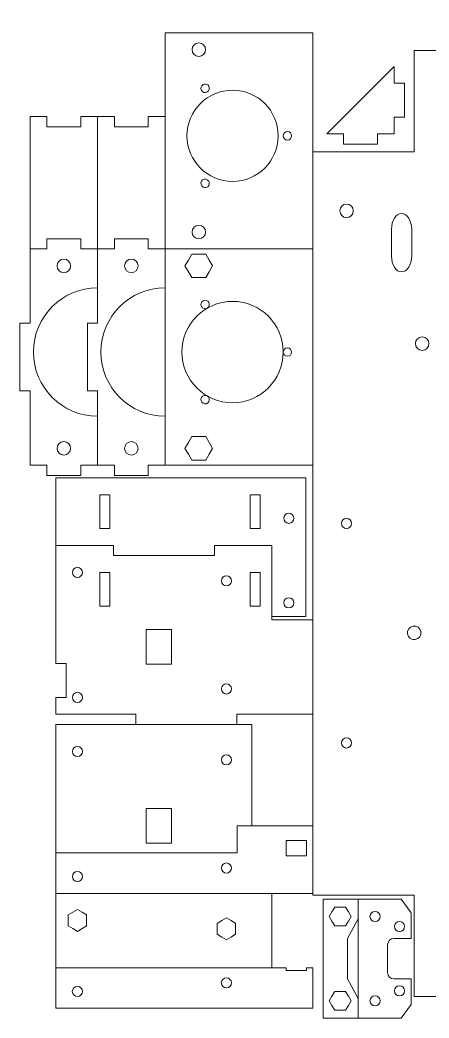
# Model space of a CAD drawing. Header units: millimetres. Extents: x -472 to 119, y -141 to 165.
# Drawn here: x -187.5 to -66.2, y -140.9 to 154.5 of the extents above; entities that cross this region are included whole.
import ezdxf

# ---------------------------------------------------------------- set-up
doc = ezdxf.new("R2010")
doc.units = ezdxf.units.MM
doc.header["$MEASUREMENT"] = 0
doc.layers.add('Layer 1', color=7, linetype='Continuous')

msp = doc.modelspace()

# ---------------------------------------------------------------- linework, layer by layer
at = {"layer": 'Layer 1', "color": 250, "lineweight": 20}
for points in [[(-163.7877, 3.9748), (-160.7877, 3.9748), (-160.7877, 13.9748), (-163.7877, 13.9748), (-163.7877, 3.9748)], [(-119.2876, 3.9748), (-116.2876, 3.9748), (-116.2876, 13.9748), (-119.2876, 13.9748), (-119.2876, 3.9748)], [(-163.7878, -19.0252), (-160.7878, -19.0252), (-160.7878, -9.0252), (-163.7878, -9.0252), (-163.7878, -19.0252)], [(-119.2877, -19.0252), (-116.2877, -19.0252), (-116.2877, -9.0252), (-119.2877, -9.0252), (-119.2877, -19.0252)]]:
    msp.add_lwpolyline(points, close=True, dxfattribs=at)
for centre, major_axis in [((-90.6806, 97.9793), (0, 2)), ((-68.276, 58.6808), (0, 2)), ((-107.7876, 6.9748), (0, 1.5)), ((-90.6806, 5.4792), (0, 1.5)), ((-107.7876, -18.0252), (0, 1.5)), ((-90.6806, -59.5209), (0, 1.5)), ((-82.2446, -110.8608), (0, 1.5)), ((-75.013, -113.8608), (0, 1.5)), ((-75.013, -132.8608), (0, 1.5)), ((-82.2446, -135.8608), (0, 1.5))]:
    msp.add_ellipse(centre, major_axis=major_axis, ratio=1, dxfattribs=at)
for points, knots in [([(-70.6806, 145.4793), (-70.6806, 145.4793), (-54.3806, 145.4794), (-54.3806, 145.4794), (-54.3806, 145.4794), (-54.3806, 145.4794), (-44.3806, 154.4793), (-44.3806, 154.4793), (-44.3806, 154.4793), (-44.3806, 154.4793), (-41.3806, 154.4793), (-41.3806, 154.4793), (-41.3806, 154.4793), (-41.3806, 154.4793), (-19.3806, 154.4792), (-19.3806, 154.4792), (-19.3806, 154.4792), (-19.3806, 154.4792), (-19.3806, 151.4793), (-19.3806, 151.4793), (-19.3806, 151.4793), (-19.3806, 151.4793), (0.6194, 151.4793), (0.6194, 151.4793), (0.6194, 151.4793), (0.6194, 151.4793), (0.6194, 154.4792), (0.6194, 154.4792), (0.6194, 154.4792), (0.6194, 154.4792), (22.6194, 154.4792), (22.6194, 154.4792), (22.6194, 154.4792), (22.6194, 154.4792), (25.6194, 154.4792), (25.6194, 154.4792), (25.6194, 154.4792), (25.6194, 154.4792), (35.6194, 145.4793), (35.6194, 145.4793), (35.6194, 145.4793), (35.6194, 145.4793), (59.3194, 145.4793), (59.3194, 145.4793), (59.3194, 145.4793), (59.3194, 145.4793), (59.3194, 115.4793), (59.3194, 115.4793), (59.3194, 115.4793), (59.3194, 115.4793), (89.3194, 115.4793), (89.3194, 115.4793), (89.3194, 115.4793), (89.3194, 115.4793), (89.3194, -80.2532), (89.3194, -80.2532), (89.3194, -80.2532), (89.3194, -80.2532), (69.3194, -80.2532), (69.3194, -80.2532), (69.3194, -80.2532), (69.3194, -80.2532), (69.3194, -80.2532), (69.3194, -80.2532), (69.3194, -80.2532), (69.3194, -80.2532), (42.0607, -80.2532), (42.0607, -80.2532), (42.0607, -80.2532), (42.0607, -80.2532), (42.0607, -114.5207), (42.0607, -114.5207), (42.0607, -114.5207), (42.0607, -114.5207), (42.0607, -114.5207), (42.0607, -114.5207), (42.0607, -114.5207), (42.0607, -114.5207), (42.0607, -134.5207), (42.0607, -134.5207), (42.0607, -134.5207), (42.0607, -134.5207), (-1.355, -134.5207), (-1.355, -134.5207), (-1.355, -134.5207), (-1.355, -134.5207), (-17.0534, -134.5207), (-17.0534, -134.5207), (-17.0534, -134.5207), (-17.0534, -134.5207), (-70.6806, -134.5207), (-70.6806, -134.5207), (-70.6806, -134.5207), (-70.6806, -134.5207), (-70.6806, -104.5207), (-70.6806, -104.5207), (-70.6806, -104.5207), (-70.6806, -104.5207), (-100.6806, -104.5207), (-100.6806, -104.5207), (-100.6806, -104.5207), (-100.6806, -104.5207), (-100.6806, 115.4793), (-100.6806, 115.4793), (-100.6806, 115.4793), (-100.6806, 115.4793), (-70.6806, 115.4793), (-70.6806, 115.4793), (-70.6806, 115.4793), (-70.6806, 115.4793), (-70.6806, 145.4793), (-70.6806, 145.4793)], [0, 0, 0, 0, 0.03448276, 0.03448276, 0.03448276, 0.03448276, 0.06896552, 0.06896552, 0.06896552, 0.06896552, 0.10344828, 0.10344828, 0.10344828, 0.10344828, 0.13793103, 0.13793103, 0.13793103, 0.13793103, 0.17241379, 0.17241379, 0.17241379, 0.17241379, 0.20689655, 0.20689655, 0.20689655, 0.20689655, 0.24137931, 0.24137931, 0.24137931, 0.24137931, 0.27586207, 0.27586207, 0.27586207, 0.27586207, 0.31034483, 0.31034483, 0.31034483, 0.31034483, 0.34482759, 0.34482759, 0.34482759, 0.34482759, 0.37931034, 0.37931034, 0.37931034, 0.37931034, 0.4137931, 0.4137931, 0.4137931, 0.4137931, 0.44827586, 0.44827586, 0.44827586, 0.44827586, 0.48275862, 0.48275862, 0.48275862, 0.48275862, 0.51724138, 0.51724138, 0.51724138, 0.51724138, 0.55172414, 0.55172414, 0.55172414, 0.55172414, 0.5862069, 0.5862069, 0.5862069, 0.5862069, 0.62068966, 0.62068966, 0.62068966, 0.62068966, 0.65517241, 0.65517241, 0.65517241, 0.65517241, 0.68965517, 0.68965517, 0.68965517, 0.68965517, 0.72413793, 0.72413793, 0.72413793, 0.72413793, 0.75862069, 0.75862069, 0.75862069, 0.75862069, 0.79310345, 0.79310345, 0.79310345, 0.79310345, 0.82758621, 0.82758621, 0.82758621, 0.82758621, 0.86206897, 0.86206897, 0.86206897, 0.86206897, 0.89655172, 0.89655172, 0.89655172, 0.89655172, 0.93103448, 0.93103448, 0.93103448, 0.93103448, 1, 1, 1, 1]), ([(-144.4658, 150.6893), (-144.4658, 150.6893), (-144.4658, 86.6893), (-144.4658, 86.6893), (-144.4658, 86.6893), (-144.4658, 86.6893), (-100.6806, 86.6893), (-100.6806, 86.6893), (-100.6806, 86.6893), (-100.6806, 86.6893), (-100.6806, 150.6893), (-100.6806, 150.6893), (-100.6806, 150.6893), (-100.6806, 150.6893), (-144.4658, 150.6893), (-144.4658, 150.6893)], [0, 0, 0, 0, 0.2, 0.2, 0.2, 0.2, 0.4, 0.4, 0.4, 0.4, 0.6, 0.6, 0.6, 0.6, 1, 1, 1, 1]), ([(-132.4658, 145.6893), (-132.4658, 144.5847), (-133.3612, 143.6893), (-134.4658, 143.6893), (-134.4658, 143.6893), (-135.5704, 143.6893), (-136.4658, 144.5847), (-136.4658, 145.6893), (-136.4658, 145.6893), (-136.4658, 146.7939), (-135.5704, 147.6893), (-134.4658, 147.6893), (-134.4658, 147.6893), (-133.3612, 147.6893), (-132.4658, 146.7939), (-132.4658, 145.6893)], [0, 0, 0, 0, 0.2, 0.2, 0.2, 0.2, 0.4, 0.4, 0.4, 0.4, 0.6, 0.6, 0.6, 0.6, 1, 1, 1, 1]), ([(-73.5467, 135.7282), (-73.5467, 135.7282), (-73.5467, 125.7282), (-73.5467, 125.7282), (-73.5467, 125.7282), (-73.5467, 125.7282), (-76.5467, 125.7282), (-76.5467, 125.7282), (-76.5467, 125.7282), (-76.5467, 125.7282), (-76.5467, 120.7282), (-76.5467, 120.7282), (-76.5467, 120.7282), (-76.5467, 120.7282), (-81.5467, 120.7282), (-81.5467, 120.7282), (-81.5467, 120.7282), (-81.5467, 120.7282), (-81.5467, 117.7282), (-81.5467, 117.7282), (-81.5467, 117.7282), (-81.5467, 117.7282), (-91.5467, 117.7282), (-91.5467, 117.7282), (-91.5467, 117.7282), (-91.5467, 117.7282), (-91.5467, 120.7282), (-91.5467, 120.7282), (-91.5467, 120.7282), (-91.5467, 120.7282), (-96.5467, 120.7282), (-96.5467, 120.7282), (-96.5467, 120.7282), (-96.5467, 120.7282), (-76.5467, 140.7282), (-76.5467, 140.7282), (-76.5467, 140.7282), (-76.5467, 140.7282), (-76.5467, 135.7282), (-76.5467, 135.7282), (-76.5467, 135.7282), (-76.5467, 135.7282), (-73.5467, 135.7282), (-73.5467, 135.7282)], [0, 0, 0, 0, 0.08333333, 0.08333333, 0.08333333, 0.08333333, 0.16666667, 0.16666667, 0.16666667, 0.16666667, 0.25, 0.25, 0.25, 0.25, 0.33333333, 0.33333333, 0.33333333, 0.33333333, 0.41666667, 0.41666667, 0.41666667, 0.41666667, 0.5, 0.5, 0.5, 0.5, 0.58333333, 0.58333333, 0.58333333, 0.58333333, 0.66666667, 0.66666667, 0.66666667, 0.66666667, 0.75, 0.75, 0.75, 0.75, 0.83333333, 0.83333333, 0.83333333, 0.83333333, 1, 1, 1, 1]), ([(-110.9658, 120.1893), (-110.9658, 112.7335), (-117.01, 106.6893), (-124.4658, 106.6893), (-124.4658, 106.6893), (-131.9216, 106.6893), (-137.9658, 112.7335), (-137.9658, 120.1893), (-137.9658, 120.1893), (-137.9658, 127.6451), (-131.9216, 133.6893), (-124.4658, 133.6893), (-124.4658, 133.6893), (-117.01, 133.6893), (-110.9658, 127.6451), (-110.9658, 120.1893)], [0, 0, 0, 0, 0.2, 0.2, 0.2, 0.2, 0.4, 0.4, 0.4, 0.4, 0.6, 0.6, 0.6, 0.6, 1, 1, 1, 1]), ([(-133.2158, 135.3447), (-132.6179, 135.6899), (-131.8534, 135.4851), (-131.5083, 134.8872), (-131.5083, 134.8872), (-131.1631, 134.2893), (-131.3679, 133.5249), (-131.9658, 133.1797), (-131.9658, 133.1797), (-132.5637, 132.8345), (-133.3282, 133.0393), (-133.6733, 133.6372), (-133.6733, 133.6372), (-134.0185, 134.2351), (-133.8137, 134.9996), (-133.2158, 135.3447)], [0, 0, 0, 0, 0.2, 0.2, 0.2, 0.2, 0.4, 0.4, 0.4, 0.4, 0.6, 0.6, 0.6, 0.6, 1, 1, 1, 1]), ([(-184.4658, 86.6893), (-184.4658, 86.6893), (-184.4658, 125.8892), (-184.4658, 125.8892), (-184.4658, 125.8892), (-184.4658, 125.8892), (-179.4658, 125.8892), (-179.4658, 125.8892), (-179.4658, 125.8892), (-179.4658, 125.8892), (-179.4658, 122.8892), (-179.4658, 122.8892), (-179.4658, 122.8892), (-179.4658, 122.8892), (-169.4658, 122.8892), (-169.4658, 122.8892), (-169.4658, 122.8892), (-169.4658, 122.8892), (-169.4658, 125.8892), (-169.4658, 125.8892), (-169.4658, 125.8892), (-169.4658, 125.8892), (-164.4658, 125.8892), (-164.4658, 125.8892), (-164.4658, 125.8892), (-164.4658, 125.8892), (-164.4658, 86.6893), (-164.4658, 86.6893), (-164.4658, 86.6893), (-164.4658, 86.6893), (-169.4657, 86.6893), (-169.4657, 86.6893), (-169.4657, 86.6893), (-169.4657, 86.6893), (-169.4657, 89.6893), (-169.4657, 89.6893), (-169.4657, 89.6893), (-169.4657, 89.6893), (-179.4657, 89.6893), (-179.4657, 89.6893), (-179.4657, 89.6893), (-179.4657, 89.6893), (-179.4657, 86.6893), (-179.4657, 86.6893), (-179.4657, 86.6893), (-179.4657, 86.6893), (-184.4658, 86.6893), (-184.4658, 86.6893)], [0, 0, 0, 0, 0.07692308, 0.07692308, 0.07692308, 0.07692308, 0.15384615, 0.15384615, 0.15384615, 0.15384615, 0.23076923, 0.23076923, 0.23076923, 0.23076923, 0.30769231, 0.30769231, 0.30769231, 0.30769231, 0.38461538, 0.38461538, 0.38461538, 0.38461538, 0.46153846, 0.46153846, 0.46153846, 0.46153846, 0.53846154, 0.53846154, 0.53846154, 0.53846154, 0.61538462, 0.61538462, 0.61538462, 0.61538462, 0.69230769, 0.69230769, 0.69230769, 0.69230769, 0.76923077, 0.76923077, 0.76923077, 0.76923077, 0.84615385, 0.84615385, 0.84615385, 0.84615385, 1, 1, 1, 1]), ([(-164.4658, 86.6893), (-164.4658, 86.6893), (-164.4658, 125.8892), (-164.4658, 125.8892), (-164.4658, 125.8892), (-164.4658, 125.8892), (-159.4658, 125.8892), (-159.4658, 125.8892), (-159.4658, 125.8892), (-159.4658, 125.8892), (-159.4658, 122.8892), (-159.4658, 122.8892), (-159.4658, 122.8892), (-159.4658, 122.8892), (-149.4658, 122.8892), (-149.4658, 122.8892), (-149.4658, 122.8892), (-149.4658, 122.8892), (-149.4658, 125.8892), (-149.4658, 125.8892), (-149.4658, 125.8892), (-149.4658, 125.8892), (-144.4658, 125.8892), (-144.4658, 125.8892), (-144.4658, 125.8892), (-144.4658, 125.8892), (-144.4658, 86.6893), (-144.4658, 86.6893), (-144.4658, 86.6893), (-144.4658, 86.6893), (-149.4657, 86.6893), (-149.4657, 86.6893), (-149.4657, 86.6893), (-149.4657, 86.6893), (-149.4657, 89.6893), (-149.4657, 89.6893), (-149.4657, 89.6893), (-149.4657, 89.6893), (-159.4657, 89.6893), (-159.4657, 89.6893), (-159.4657, 89.6893), (-159.4657, 89.6893), (-159.4657, 86.6893), (-159.4657, 86.6893), (-159.4657, 86.6893), (-159.4657, 86.6893), (-164.4658, 86.6893), (-164.4658, 86.6893)], [0, 0, 0, 0, 0.07692308, 0.07692308, 0.07692308, 0.07692308, 0.15384615, 0.15384615, 0.15384615, 0.15384615, 0.23076923, 0.23076923, 0.23076923, 0.23076923, 0.30769231, 0.30769231, 0.30769231, 0.30769231, 0.38461538, 0.38461538, 0.38461538, 0.38461538, 0.46153846, 0.46153846, 0.46153846, 0.46153846, 0.53846154, 0.53846154, 0.53846154, 0.53846154, 0.61538462, 0.61538462, 0.61538462, 0.61538462, 0.69230769, 0.69230769, 0.69230769, 0.69230769, 0.76923077, 0.76923077, 0.76923077, 0.76923077, 0.84615385, 0.84615385, 0.84615385, 0.84615385, 1, 1, 1, 1]), ([(-106.9658, 120.1893), (-106.9658, 119.499), (-107.5254, 118.9393), (-108.2158, 118.9393), (-108.2158, 118.9393), (-108.9062, 118.9393), (-109.4658, 119.499), (-109.4658, 120.1893), (-109.4658, 120.1893), (-109.4658, 120.8796), (-108.9062, 121.4393), (-108.2158, 121.4393), (-108.2158, 121.4393), (-107.5254, 121.4393), (-106.9658, 120.8796), (-106.9658, 120.1893)], [0, 0, 0, 0, 0.2, 0.2, 0.2, 0.2, 0.4, 0.4, 0.4, 0.4, 0.6, 0.6, 0.6, 0.6, 1, 1, 1, 1]), ([(-133.2158, 105.0339), (-133.8137, 105.379), (-134.0185, 106.1435), (-133.6733, 106.7414), (-133.6733, 106.7414), (-133.3282, 107.3393), (-132.5637, 107.5441), (-131.9658, 107.1989), (-131.9658, 107.1989), (-131.3679, 106.8537), (-131.1631, 106.0893), (-131.5083, 105.4914), (-131.5083, 105.4914), (-131.8534, 104.8935), (-132.6179, 104.6887), (-133.2158, 105.0339)], [0, 0, 0, 0, 0.2, 0.2, 0.2, 0.2, 0.4, 0.4, 0.4, 0.4, 0.6, 0.6, 0.6, 0.6, 1, 1, 1, 1]), ([(-71.3806, 84.6076), (-71.3806, 82.0038), (-72.7237, 79.8932), (-74.3806, 79.8932), (-74.3806, 79.8932), (-76.0375, 79.8932), (-77.3806, 82.0038), (-77.3806, 84.6076), (-77.3806, 84.6076), (-77.3806, 84.6076), (-77.3806, 92.465), (-77.3806, 92.465), (-77.3806, 92.465), (-77.3806, 95.0688), (-76.0375, 97.1794), (-74.3806, 97.1794), (-74.3806, 97.1794), (-72.7237, 97.1794), (-71.3806, 95.0688), (-71.3806, 92.465), (-71.3806, 92.465), (-71.3806, 92.465), (-71.3806, 84.6076), (-71.3806, 84.6076)], [0, 0, 0, 0, 0.14285714, 0.14285714, 0.14285714, 0.14285714, 0.28571429, 0.28571429, 0.28571429, 0.28571429, 0.42857143, 0.42857143, 0.42857143, 0.42857143, 0.57142857, 0.57142857, 0.57142857, 0.57142857, 0.71428571, 0.71428571, 0.71428571, 0.71428571, 1, 1, 1, 1]), ([(-132.4658, 91.6893), (-132.4658, 90.5847), (-133.3612, 89.6893), (-134.4658, 89.6893), (-134.4658, 89.6893), (-135.5704, 89.6893), (-136.4658, 90.5847), (-136.4658, 91.6893), (-136.4658, 91.6893), (-136.4658, 92.7939), (-135.5704, 93.6893), (-134.4658, 93.6893), (-134.4658, 93.6893), (-133.3612, 93.6893), (-132.4658, 92.7939), (-132.4658, 91.6893)], [0, 0, 0, 0, 0.2, 0.2, 0.2, 0.2, 0.4, 0.4, 0.4, 0.4, 0.6, 0.6, 0.6, 0.6, 1, 1, 1, 1]), ([(-169.4657, 89.6893), (-169.4657, 89.6893), (-169.4657, 86.6893), (-169.4657, 86.6893), (-169.4657, 86.6893), (-169.4657, 86.6893), (-164.4658, 86.6893), (-164.4658, 86.6893), (-164.4658, 86.6893), (-164.4658, 86.6893), (-164.4658, 75.1893), (-164.4658, 75.1893), (-164.4658, 75.1893), (-174.9592, 75.1893), (-183.4658, 66.6827), (-183.4658, 56.1893), (-183.4658, 56.1893), (-183.4658, 45.6959), (-174.9592, 37.1893), (-164.4658, 37.1893), (-164.4658, 37.1893), (-164.4658, 37.1893), (-164.4658, 22.6893), (-164.4658, 22.6893), (-164.4658, 22.6893), (-164.4658, 22.6893), (-169.4657, 22.6893), (-169.4657, 22.6893), (-169.4657, 22.6893), (-169.4657, 22.6893), (-169.4657, 19.6893), (-169.4657, 19.6893), (-169.4657, 19.6893), (-169.4657, 19.6893), (-179.4657, 19.6893), (-179.4657, 19.6893), (-179.4657, 19.6893), (-179.4657, 19.6893), (-179.4657, 22.6893), (-179.4657, 22.6893), (-179.4657, 22.6893), (-179.4657, 22.6893), (-184.4658, 22.6893), (-184.4658, 22.6893), (-184.4658, 22.6893), (-184.4658, 22.6893), (-184.4658, 44.6893), (-184.4658, 44.6893), (-184.4658, 44.6893), (-184.4658, 44.6893), (-187.4658, 44.6893), (-187.4658, 44.6893), (-187.4658, 44.6893), (-187.4658, 44.6893), (-187.4658, 64.6893), (-187.4658, 64.6893), (-187.4658, 64.6893), (-187.4658, 64.6893), (-184.4658, 64.6893), (-184.4658, 64.6893), (-184.4658, 64.6893), (-184.4658, 64.6893), (-184.4658, 86.6893), (-184.4658, 86.6893), (-184.4658, 86.6893), (-184.4658, 86.6893), (-179.4657, 86.6893), (-179.4657, 86.6893), (-179.4657, 86.6893), (-179.4657, 86.6893), (-179.4657, 89.6893), (-179.4657, 89.6893), (-179.4657, 89.6893), (-179.4657, 89.6893), (-169.4657, 89.6893), (-169.4657, 89.6893)], [0, 0, 0, 0, 0.05, 0.05, 0.05, 0.05, 0.1, 0.1, 0.1, 0.1, 0.15, 0.15, 0.15, 0.15, 0.2, 0.2, 0.2, 0.2, 0.25, 0.25, 0.25, 0.25, 0.3, 0.3, 0.3, 0.3, 0.35, 0.35, 0.35, 0.35, 0.4, 0.4, 0.4, 0.4, 0.45, 0.45, 0.45, 0.45, 0.5, 0.5, 0.5, 0.5, 0.55, 0.55, 0.55, 0.55, 0.6, 0.6, 0.6, 0.6, 0.65, 0.65, 0.65, 0.65, 0.7, 0.7, 0.7, 0.7, 0.75, 0.75, 0.75, 0.75, 0.8, 0.8, 0.8, 0.8, 0.85, 0.85, 0.85, 0.85, 0.9, 0.9, 0.9, 0.9, 1, 1, 1, 1]), ([(-149.4657, 89.6893), (-149.4657, 89.6893), (-149.4657, 86.6893), (-149.4657, 86.6893), (-149.4657, 86.6893), (-149.4657, 86.6893), (-144.4658, 86.6893), (-144.4658, 86.6893), (-144.4658, 86.6893), (-144.4658, 86.6893), (-144.4658, 75.1893), (-144.4658, 75.1893), (-144.4658, 75.1893), (-154.9592, 75.1893), (-163.4658, 66.6827), (-163.4658, 56.1893), (-163.4658, 56.1893), (-163.4658, 45.6959), (-154.9592, 37.1893), (-144.4658, 37.1893), (-144.4658, 37.1893), (-144.4658, 37.1893), (-144.4658, 22.6893), (-144.4658, 22.6893), (-144.4658, 22.6893), (-144.4658, 22.6893), (-149.4657, 22.6893), (-149.4657, 22.6893), (-149.4657, 22.6893), (-149.4657, 22.6893), (-149.4657, 19.6893), (-149.4657, 19.6893), (-149.4657, 19.6893), (-149.4657, 19.6893), (-159.4657, 19.6893), (-159.4657, 19.6893), (-159.4657, 19.6893), (-159.4657, 19.6893), (-159.4657, 22.6893), (-159.4657, 22.6893), (-159.4657, 22.6893), (-159.4657, 22.6893), (-164.4658, 22.6893), (-164.4658, 22.6893), (-164.4658, 22.6893), (-164.4658, 22.6893), (-164.4658, 44.6893), (-164.4658, 44.6893), (-164.4658, 44.6893), (-164.4658, 44.6893), (-167.4658, 44.6893), (-167.4658, 44.6893), (-167.4658, 44.6893), (-167.4658, 44.6893), (-167.4658, 64.6893), (-167.4658, 64.6893), (-167.4658, 64.6893), (-167.4658, 64.6893), (-164.4658, 64.6893), (-164.4658, 64.6893), (-164.4658, 64.6893), (-164.4658, 64.6893), (-164.4658, 86.6893), (-164.4658, 86.6893), (-164.4658, 86.6893), (-164.4658, 86.6893), (-159.4657, 86.6893), (-159.4657, 86.6893), (-159.4657, 86.6893), (-159.4657, 86.6893), (-159.4657, 89.6893), (-159.4657, 89.6893), (-159.4657, 89.6893), (-159.4657, 89.6893), (-149.4657, 89.6893), (-149.4657, 89.6893)], [0, 0, 0, 0, 0.05, 0.05, 0.05, 0.05, 0.1, 0.1, 0.1, 0.1, 0.15, 0.15, 0.15, 0.15, 0.2, 0.2, 0.2, 0.2, 0.25, 0.25, 0.25, 0.25, 0.3, 0.3, 0.3, 0.3, 0.35, 0.35, 0.35, 0.35, 0.4, 0.4, 0.4, 0.4, 0.45, 0.45, 0.45, 0.45, 0.5, 0.5, 0.5, 0.5, 0.55, 0.55, 0.55, 0.55, 0.6, 0.6, 0.6, 0.6, 0.65, 0.65, 0.65, 0.65, 0.7, 0.7, 0.7, 0.7, 0.75, 0.75, 0.75, 0.75, 0.8, 0.8, 0.8, 0.8, 0.85, 0.85, 0.85, 0.85, 0.9, 0.9, 0.9, 0.9, 1, 1, 1, 1]), ([(-144.4658, 86.6893), (-144.4658, 86.6893), (-144.4658, 22.6893), (-144.4658, 22.6893), (-144.4658, 22.6893), (-144.4658, 22.6893), (-100.6806, 22.6893), (-100.6806, 22.6893), (-100.6806, 22.6893), (-100.6806, 22.6893), (-100.6806, 86.6893), (-100.6806, 86.6893), (-100.6806, 86.6893), (-100.6806, 86.6893), (-144.4658, 86.6893), (-144.4658, 86.6893)], [0, 0, 0, 0, 0.2, 0.2, 0.2, 0.2, 0.4, 0.4, 0.4, 0.4, 0.6, 0.6, 0.6, 0.6, 1, 1, 1, 1]), ([(-172.4658, 81.6893), (-172.4658, 80.5847), (-173.3612, 79.6893), (-174.4658, 79.6893), (-174.4658, 79.6893), (-175.5704, 79.6893), (-176.4658, 80.5847), (-176.4658, 81.6893), (-176.4658, 81.6893), (-176.4658, 82.7939), (-175.5704, 83.6893), (-174.4658, 83.6893), (-174.4658, 83.6893), (-173.3612, 83.6893), (-172.4658, 82.7939), (-172.4658, 81.6893)], [0, 0, 0, 0, 0.2, 0.2, 0.2, 0.2, 0.4, 0.4, 0.4, 0.4, 0.6, 0.6, 0.6, 0.6, 1, 1, 1, 1]), ([(-152.4658, 81.6893), (-152.4658, 80.5847), (-153.3612, 79.6893), (-154.4658, 79.6893), (-154.4658, 79.6893), (-155.5704, 79.6893), (-156.4658, 80.5847), (-156.4658, 81.6893), (-156.4658, 81.6893), (-156.4658, 82.7939), (-155.5704, 83.6893), (-154.4658, 83.6893), (-154.4658, 83.6893), (-153.3612, 83.6893), (-152.4658, 82.7939), (-152.4658, 81.6893)], [0, 0, 0, 0, 0.2, 0.2, 0.2, 0.2, 0.4, 0.4, 0.4, 0.4, 0.6, 0.6, 0.6, 0.6, 1, 1, 1, 1]), ([(-130.3658, 81.6893), (-130.3658, 81.6893), (-131.3907, 79.9516), (-131.3907, 79.9516), (-131.3907, 79.9516), (-131.3907, 79.9516), (-132.4157, 78.214), (-132.4157, 78.214), (-132.4157, 78.214), (-132.4157, 78.214), (-134.4658, 78.214), (-134.4658, 78.214), (-134.4658, 78.214), (-134.4658, 78.214), (-136.5158, 78.214), (-136.5158, 78.214), (-136.5158, 78.214), (-136.5158, 78.214), (-137.5408, 79.9516), (-137.5408, 79.9516), (-137.5408, 79.9516), (-137.5408, 79.9516), (-138.5658, 81.6893), (-138.5658, 81.6893), (-138.5658, 81.6893), (-138.5658, 81.6893), (-137.5408, 83.4269), (-137.5408, 83.4269), (-137.5408, 83.4269), (-137.5408, 83.4269), (-136.5158, 85.1645), (-136.5158, 85.1645), (-136.5158, 85.1645), (-136.5158, 85.1645), (-134.4658, 85.1645), (-134.4658, 85.1645), (-134.4658, 85.1645), (-134.4658, 85.1645), (-132.4157, 85.1645), (-132.4157, 85.1645), (-132.4157, 85.1645), (-132.4157, 85.1645), (-131.3907, 83.4269), (-131.3907, 83.4269), (-131.3907, 83.4269), (-131.3907, 83.4269), (-130.3658, 81.6893), (-130.3658, 81.6893)], [0, 0, 0, 0, 0.07692308, 0.07692308, 0.07692308, 0.07692308, 0.15384615, 0.15384615, 0.15384615, 0.15384615, 0.23076923, 0.23076923, 0.23076923, 0.23076923, 0.30769231, 0.30769231, 0.30769231, 0.30769231, 0.38461538, 0.38461538, 0.38461538, 0.38461538, 0.46153846, 0.46153846, 0.46153846, 0.46153846, 0.53846154, 0.53846154, 0.53846154, 0.53846154, 0.61538462, 0.61538462, 0.61538462, 0.61538462, 0.69230769, 0.69230769, 0.69230769, 0.69230769, 0.76923077, 0.76923077, 0.76923077, 0.76923077, 0.84615385, 0.84615385, 0.84615385, 0.84615385, 1, 1, 1, 1]), ([(-124.4658, 71.1893), (-116.1815, 71.1893), (-109.4658, 64.4736), (-109.4658, 56.1893), (-109.4658, 56.1893), (-109.4658, 47.905), (-116.1815, 41.1893), (-124.4658, 41.1893), (-124.4658, 41.1893), (-132.7501, 41.1893), (-139.4658, 47.905), (-139.4658, 56.1893), (-139.4658, 56.1893), (-139.4658, 64.4736), (-132.7501, 71.1893), (-124.4658, 71.1893)], [0, 0, 0, 0, 0.2, 0.2, 0.2, 0.2, 0.4, 0.4, 0.4, 0.4, 0.6, 0.6, 0.6, 0.6, 1, 1, 1, 1]), ([(-133.2158, 71.3447), (-132.6179, 71.6899), (-131.8534, 71.4851), (-131.5083, 70.8872), (-131.5083, 70.8872), (-131.1631, 70.2893), (-131.3679, 69.5249), (-131.9658, 69.1797), (-131.9658, 69.1797), (-132.5637, 68.8345), (-133.3282, 69.0393), (-133.6733, 69.6372), (-133.6733, 69.6372), (-134.0185, 70.2351), (-133.8137, 70.9996), (-133.2158, 71.3447)], [0, 0, 0, 0, 0.2, 0.2, 0.2, 0.2, 0.4, 0.4, 0.4, 0.4, 0.6, 0.6, 0.6, 0.6, 1, 1, 1, 1]), ([(-106.9658, 56.1893), (-106.9658, 55.499), (-107.5254, 54.9393), (-108.2158, 54.9393), (-108.2158, 54.9393), (-108.9062, 54.9393), (-109.4658, 55.499), (-109.4658, 56.1893), (-109.4658, 56.1893), (-109.4658, 56.8796), (-108.9062, 57.4393), (-108.2158, 57.4393), (-108.2158, 57.4393), (-107.5254, 57.4393), (-106.9658, 56.8796), (-106.9658, 56.1893)], [0, 0, 0, 0, 0.2, 0.2, 0.2, 0.2, 0.4, 0.4, 0.4, 0.4, 0.6, 0.6, 0.6, 0.6, 1, 1, 1, 1]), ([(-133.2158, 41.0339), (-133.8137, 41.379), (-134.0185, 42.1435), (-133.6733, 42.7414), (-133.6733, 42.7414), (-133.3282, 43.3393), (-132.5637, 43.5441), (-131.9658, 43.1989), (-131.9658, 43.1989), (-131.3679, 42.8537), (-131.1631, 42.0893), (-131.5083, 41.4914), (-131.5083, 41.4914), (-131.8534, 40.8935), (-132.6179, 40.6887), (-133.2158, 41.0339)], [0, 0, 0, 0, 0.2, 0.2, 0.2, 0.2, 0.4, 0.4, 0.4, 0.4, 0.6, 0.6, 0.6, 0.6, 1, 1, 1, 1]), ([(-172.4658, 27.6893), (-172.4658, 26.5847), (-173.3612, 25.6893), (-174.4658, 25.6893), (-174.4658, 25.6893), (-175.5704, 25.6893), (-176.4658, 26.5847), (-176.4658, 27.6893), (-176.4658, 27.6893), (-176.4658, 28.7939), (-175.5704, 29.6893), (-174.4658, 29.6893), (-174.4658, 29.6893), (-173.3612, 29.6893), (-172.4658, 28.7939), (-172.4658, 27.6893)], [0, 0, 0, 0, 0.2, 0.2, 0.2, 0.2, 0.4, 0.4, 0.4, 0.4, 0.6, 0.6, 0.6, 0.6, 1, 1, 1, 1]), ([(-152.4658, 27.6893), (-152.4658, 26.5847), (-153.3612, 25.6893), (-154.4658, 25.6893), (-154.4658, 25.6893), (-155.5704, 25.6893), (-156.4658, 26.5847), (-156.4658, 27.6893), (-156.4658, 27.6893), (-156.4658, 28.7939), (-155.5704, 29.6893), (-154.4658, 29.6893), (-154.4658, 29.6893), (-153.3612, 29.6893), (-152.4658, 28.7939), (-152.4658, 27.6893)], [0, 0, 0, 0, 0.2, 0.2, 0.2, 0.2, 0.4, 0.4, 0.4, 0.4, 0.6, 0.6, 0.6, 0.6, 1, 1, 1, 1]), ([(-130.3658, 27.6893), (-130.3658, 27.6893), (-131.3907, 25.9516), (-131.3907, 25.9516), (-131.3907, 25.9516), (-131.3907, 25.9516), (-132.4157, 24.214), (-132.4157, 24.214), (-132.4157, 24.214), (-132.4157, 24.214), (-134.4658, 24.214), (-134.4658, 24.214), (-134.4658, 24.214), (-134.4658, 24.214), (-136.5158, 24.214), (-136.5158, 24.214), (-136.5158, 24.214), (-136.5158, 24.214), (-137.5408, 25.9516), (-137.5408, 25.9516), (-137.5408, 25.9516), (-137.5408, 25.9516), (-138.5658, 27.6893), (-138.5658, 27.6893), (-138.5658, 27.6893), (-138.5658, 27.6893), (-137.5408, 29.4269), (-137.5408, 29.4269), (-137.5408, 29.4269), (-137.5408, 29.4269), (-136.5158, 31.1645), (-136.5158, 31.1645), (-136.5158, 31.1645), (-136.5158, 31.1645), (-134.4658, 31.1645), (-134.4658, 31.1645), (-134.4658, 31.1645), (-134.4658, 31.1645), (-132.4157, 31.1645), (-132.4157, 31.1645), (-132.4157, 31.1645), (-132.4157, 31.1645), (-131.3907, 29.4269), (-131.3907, 29.4269), (-131.3907, 29.4269), (-131.3907, 29.4269), (-130.3658, 27.6893), (-130.3658, 27.6893)], [0, 0, 0, 0, 0.07692308, 0.07692308, 0.07692308, 0.07692308, 0.15384615, 0.15384615, 0.15384615, 0.15384615, 0.23076923, 0.23076923, 0.23076923, 0.23076923, 0.30769231, 0.30769231, 0.30769231, 0.30769231, 0.38461538, 0.38461538, 0.38461538, 0.38461538, 0.46153846, 0.46153846, 0.46153846, 0.46153846, 0.53846154, 0.53846154, 0.53846154, 0.53846154, 0.61538462, 0.61538462, 0.61538462, 0.61538462, 0.69230769, 0.69230769, 0.69230769, 0.69230769, 0.76923077, 0.76923077, 0.76923077, 0.76923077, 0.84615385, 0.84615385, 0.84615385, 0.84615385, 1, 1, 1, 1]), ([(-176.7877, 18.9748), (-176.7877, 18.9748), (-112.7877, 18.9748), (-112.7877, 18.9748), (-112.7877, 18.9748), (-112.7877, 18.9748), (-102.7652, 18.9748), (-102.7652, 18.9748), (-102.7652, 18.9748), (-102.7652, 18.9748), (-102.7652, -1.0252), (-102.7652, -1.0252), (-102.7652, -1.0252), (-102.7652, -1.0252), (-102.7652, -22.0935), (-102.7652, -22.0935), (-102.7652, -22.0935), (-102.7652, -22.0935), (-112.7877, -22.0935), (-112.7877, -22.0935), (-112.7877, -22.0935), (-112.7877, -22.0935), (-112.7877, -1.0252), (-112.7877, -1.0252), (-112.7877, -1.0252), (-112.7877, -1.0252), (-112.7877, -1.0252), (-112.7877, -1.0252), (-112.7877, -1.0252), (-112.7877, -1.0252), (-129.7877, -1.0252), (-129.7877, -1.0252), (-129.7877, -1.0252), (-129.7877, -1.0252), (-129.7877, -4.0252), (-129.7877, -4.0252), (-129.7877, -4.0252), (-129.7877, -4.0252), (-159.7877, -4.0252), (-159.7877, -4.0252), (-159.7877, -4.0252), (-159.7877, -4.0252), (-159.7877, -1.0252), (-159.7877, -1.0252), (-159.7877, -1.0252), (-159.7877, -1.0252), (-176.7877, -1.0252), (-176.7877, -1.0252), (-176.7877, -1.0252), (-176.7877, -1.0252), (-176.7877, 18.9748), (-176.7877, 18.9748)], [0, 0, 0, 0, 0.07142857, 0.07142857, 0.07142857, 0.07142857, 0.14285714, 0.14285714, 0.14285714, 0.14285714, 0.21428571, 0.21428571, 0.21428571, 0.21428571, 0.28571429, 0.28571429, 0.28571429, 0.28571429, 0.35714286, 0.35714286, 0.35714286, 0.35714286, 0.42857143, 0.42857143, 0.42857143, 0.42857143, 0.5, 0.5, 0.5, 0.5, 0.57142857, 0.57142857, 0.57142857, 0.57142857, 0.64285714, 0.64285714, 0.64285714, 0.64285714, 0.71428571, 0.71428571, 0.71428571, 0.71428571, 0.78571429, 0.78571429, 0.78571429, 0.78571429, 0.85714286, 0.85714286, 0.85714286, 0.85714286, 1, 1, 1, 1]), ([(-123.1586, -51.0252), (-123.1586, -51.0252), (-123.1586, -54.0252), (-123.1586, -54.0252), (-123.1586, -54.0252), (-123.1586, -54.0252), (-153.1586, -54.0252), (-153.1586, -54.0252), (-153.1586, -54.0252), (-153.1586, -54.0252), (-153.1586, -51.0252), (-153.1586, -51.0252), (-153.1586, -51.0252), (-153.1586, -51.0252), (-176.7877, -51.0252), (-176.7877, -51.0252), (-176.7877, -51.0252), (-176.7877, -51.0252), (-176.7877, -46.0252), (-176.7877, -46.0252), (-176.7877, -46.0252), (-176.7877, -46.0252), (-173.7877, -46.0252), (-173.7877, -46.0252), (-173.7877, -46.0252), (-173.7877, -46.0252), (-173.7877, -36.0252), (-173.7877, -36.0252), (-173.7877, -36.0252), (-173.7877, -36.0252), (-176.7877, -36.0252), (-176.7877, -36.0252), (-176.7877, -36.0252), (-176.7877, -36.0252), (-176.7877, -1.0252), (-176.7877, -1.0252), (-176.7877, -1.0252), (-176.7877, -1.0252), (-159.7878, -1.0252), (-159.7878, -1.0252), (-159.7878, -1.0252), (-159.7878, -1.0252), (-159.7878, -4.0252), (-159.7878, -4.0252), (-159.7878, -4.0252), (-159.7878, -4.0252), (-129.7878, -4.0252), (-129.7878, -4.0252), (-129.7878, -4.0252), (-129.7878, -4.0252), (-129.7878, -1.0252), (-129.7878, -1.0252), (-129.7878, -1.0252), (-129.7878, -1.0252), (-112.7877, -1.0252), (-112.7877, -1.0252), (-112.7877, -1.0252), (-112.7877, -8.3649), (-112.7877, -15.7046), (-112.7877, -23.0443), (-112.7877, -23.0443), (-112.7877, -23.0443), (-100.6806, -23.0443), (-100.6806, -23.0443), (-100.6806, -23.0443), (-100.6806, -23.0443), (-100.6806, -51.0252), (-100.6806, -51.0252), (-100.6806, -51.0252), (-100.6806, -51.0252), (-123.1586, -51.0252), (-123.1586, -51.0252)], [0, 0, 0, 0, 0.05263158, 0.05263158, 0.05263158, 0.05263158, 0.10526316, 0.10526316, 0.10526316, 0.10526316, 0.15789474, 0.15789474, 0.15789474, 0.15789474, 0.21052632, 0.21052632, 0.21052632, 0.21052632, 0.26315789, 0.26315789, 0.26315789, 0.26315789, 0.31578947, 0.31578947, 0.31578947, 0.31578947, 0.36842105, 0.36842105, 0.36842105, 0.36842105, 0.42105263, 0.42105263, 0.42105263, 0.42105263, 0.47368421, 0.47368421, 0.47368421, 0.47368421, 0.52631579, 0.52631579, 0.52631579, 0.52631579, 0.57894737, 0.57894737, 0.57894737, 0.57894737, 0.63157895, 0.63157895, 0.63157895, 0.63157895, 0.68421053, 0.68421053, 0.68421053, 0.68421053, 0.73684211, 0.73684211, 0.73684211, 0.73684211, 0.78947368, 0.78947368, 0.78947368, 0.78947368, 0.84210526, 0.84210526, 0.84210526, 0.84210526, 0.89473684, 0.89473684, 0.89473684, 0.89473684, 1, 1, 1, 1]), ([(-168.9389, -9.0252), (-168.9389, -9.8537), (-169.6105, -10.5252), (-170.4389, -10.5252), (-170.4389, -10.5252), (-171.2673, -10.5252), (-171.9389, -9.8537), (-171.9389, -9.0252), (-171.9389, -9.0252), (-171.9389, -8.1967), (-171.2673, -7.5252), (-170.4389, -7.5252), (-170.4389, -7.5252), (-169.6105, -7.5252), (-168.9389, -8.1967), (-168.9389, -9.0252)], [0, 0, 0, 0, 0.2, 0.2, 0.2, 0.2, 0.4, 0.4, 0.4, 0.4, 0.6, 0.6, 0.6, 0.6, 1, 1, 1, 1]), ([(-124.7877, -11.5253), (-124.7877, -12.3537), (-125.4593, -13.0253), (-126.2877, -13.0253), (-126.2877, -13.0253), (-127.1161, -13.0253), (-127.7877, -12.3537), (-127.7877, -11.5253), (-127.7877, -11.5253), (-127.7877, -10.6969), (-127.1161, -10.0253), (-126.2877, -10.0253), (-126.2877, -10.0253), (-125.4593, -10.0253), (-124.7877, -10.6969), (-124.7877, -11.5253)], [0, 0, 0, 0, 0.2, 0.2, 0.2, 0.2, 0.4, 0.4, 0.4, 0.4, 0.6, 0.6, 0.6, 0.6, 1, 1, 1, 1]), ([(-142.5427, -25.8952), (-142.5427, -25.8952), (-142.5427, -36.1552), (-142.5427, -36.1552), (-142.5427, -36.1552), (-142.5427, -36.1552), (-150.0327, -36.1552), (-150.0327, -36.1552), (-150.0327, -36.1552), (-150.0327, -36.1552), (-150.0327, -25.8952), (-150.0327, -25.8952), (-150.0327, -25.8952), (-150.0327, -25.8952), (-142.5427, -25.8952), (-142.5427, -25.8952)], [0, 0, 0, 0, 0.2, 0.2, 0.2, 0.2, 0.4, 0.4, 0.4, 0.4, 0.6, 0.6, 0.6, 0.6, 1, 1, 1, 1]), ([(-70.9776, -24.9232), (-69.8882, -24.741), (-68.8573, -25.4764), (-68.6751, -26.5658), (-68.6751, -26.5658), (-68.4928, -27.6553), (-69.2282, -28.6861), (-70.3177, -28.8684), (-70.3177, -28.8684), (-71.4071, -29.0506), (-72.438, -28.3152), (-72.6202, -27.2258), (-72.6202, -27.2258), (-72.8025, -26.1363), (-72.0671, -25.1054), (-70.9776, -24.9232)], [0, 0, 0, 0, 0.2, 0.2, 0.2, 0.2, 0.4, 0.4, 0.4, 0.4, 0.6, 0.6, 0.6, 0.6, 1, 1, 1, 1]), ([(-124.7877, -43.5253), (-124.7877, -44.3537), (-125.4593, -45.0253), (-126.2877, -45.0253), (-126.2877, -45.0253), (-127.1161, -45.0253), (-127.7877, -44.3537), (-127.7877, -43.5253), (-127.7877, -43.5253), (-127.7877, -42.6969), (-127.1161, -42.0253), (-126.2877, -42.0253), (-126.2877, -42.0253), (-125.4593, -42.0253), (-124.7877, -42.6969), (-124.7877, -43.5253)], [0, 0, 0, 0, 0.2, 0.2, 0.2, 0.2, 0.4, 0.4, 0.4, 0.4, 0.6, 0.6, 0.6, 0.6, 1, 1, 1, 1]), ([(-168.9389, -46.0252), (-168.9389, -46.8537), (-169.6105, -47.5252), (-170.4389, -47.5252), (-170.4389, -47.5252), (-171.2673, -47.5252), (-171.9389, -46.8537), (-171.9389, -46.0252), (-171.9389, -46.0252), (-171.9389, -45.1967), (-171.2673, -44.5252), (-170.4389, -44.5252), (-170.4389, -44.5252), (-169.6105, -44.5252), (-168.9389, -45.1967), (-168.9389, -46.0252)], [0, 0, 0, 0, 0.2, 0.2, 0.2, 0.2, 0.4, 0.4, 0.4, 0.4, 0.6, 0.6, 0.6, 0.6, 1, 1, 1, 1]), ([(-176.7877, -92.0252), (-176.7877, -92.0252), (-176.7877, -57.0252), (-176.7877, -57.0252), (-176.7877, -57.0252), (-176.7877, -57.0252), (-176.7877, -54.0252), (-176.7877, -54.0252), (-176.7877, -54.0252), (-176.7877, -54.0252), (-118.7877, -54.0252), (-118.7877, -54.0252), (-118.7877, -54.0252), (-118.7877, -54.0252), (-118.7877, -57.0252), (-118.7877, -57.0252), (-118.7877, -57.0252), (-118.7877, -57.0252), (-118.7877, -84.0443), (-118.7877, -84.0443), (-118.7877, -84.0443), (-118.7877, -84.0443), (-123.0507, -84.0443), (-123.0507, -84.0443), (-123.0507, -84.0443), (-123.0507, -84.0443), (-123.0507, -92.0252), (-123.0507, -92.0252), (-123.0507, -92.0252), (-123.0507, -92.0252), (-176.7877, -92.0252), (-176.7877, -92.0252)], [0, 0, 0, 0, 0.11111111, 0.11111111, 0.11111111, 0.11111111, 0.22222222, 0.22222222, 0.22222222, 0.22222222, 0.33333333, 0.33333333, 0.33333333, 0.33333333, 0.44444444, 0.44444444, 0.44444444, 0.44444444, 0.55555556, 0.55555556, 0.55555556, 0.55555556, 0.66666667, 0.66666667, 0.66666667, 0.66666667, 0.77777778, 0.77777778, 0.77777778, 0.77777778, 1, 1, 1, 1]), ([(-168.9389, -62.0252), (-168.9389, -62.8537), (-169.6105, -63.5252), (-170.4389, -63.5252), (-170.4389, -63.5252), (-171.2673, -63.5252), (-171.9389, -62.8537), (-171.9389, -62.0252), (-171.9389, -62.0252), (-171.9389, -61.1967), (-171.2673, -60.5252), (-170.4389, -60.5252), (-170.4389, -60.5252), (-169.6105, -60.5252), (-168.9389, -61.1967), (-168.9389, -62.0252)], [0, 0, 0, 0, 0.2, 0.2, 0.2, 0.2, 0.4, 0.4, 0.4, 0.4, 0.6, 0.6, 0.6, 0.6, 1, 1, 1, 1]), ([(-124.7877, -64.5253), (-124.7877, -65.3537), (-125.4593, -66.0253), (-126.2877, -66.0253), (-126.2877, -66.0253), (-127.1161, -66.0253), (-127.7877, -65.3537), (-127.7877, -64.5253), (-127.7877, -64.5253), (-127.7877, -63.6969), (-127.1161, -63.0253), (-126.2877, -63.0253), (-126.2877, -63.0253), (-125.4593, -63.0253), (-124.7877, -63.6969), (-124.7877, -64.5253)], [0, 0, 0, 0, 0.2, 0.2, 0.2, 0.2, 0.4, 0.4, 0.4, 0.4, 0.6, 0.6, 0.6, 0.6, 1, 1, 1, 1]), ([(-142.5427, -78.8952), (-142.5427, -78.8952), (-142.5427, -89.1552), (-142.5427, -89.1552), (-142.5427, -89.1552), (-142.5427, -89.1552), (-150.0327, -89.1552), (-150.0327, -89.1552), (-150.0327, -89.1552), (-150.0327, -89.1552), (-150.0327, -78.8952), (-150.0327, -78.8952), (-150.0327, -78.8952), (-150.0327, -78.8952), (-142.5427, -78.8952), (-142.5427, -78.8952)], [0, 0, 0, 0, 0.2, 0.2, 0.2, 0.2, 0.4, 0.4, 0.4, 0.4, 0.6, 0.6, 0.6, 0.6, 1, 1, 1, 1]), ([(-100.6806, -84.0443), (-100.6806, -84.0443), (-100.6806, -104.0252), (-100.6806, -104.0252), (-100.6806, -104.0252), (-100.6806, -104.0252), (-176.7877, -104.0252), (-176.7877, -104.0252), (-176.7877, -104.0252), (-176.7877, -104.0252), (-176.7877, -92.0252), (-176.7877, -92.0252), (-176.7877, -92.0252), (-176.7877, -92.0252), (-123.0507, -92.0252), (-123.0507, -92.0252), (-123.0507, -92.0252), (-123.0507, -92.0252), (-123.0507, -84.0443), (-123.0507, -84.0443), (-123.0507, -84.0443), (-123.0507, -84.0443), (-100.6806, -84.0443), (-100.6806, -84.0443)], [0, 0, 0, 0, 0.14285714, 0.14285714, 0.14285714, 0.14285714, 0.28571429, 0.28571429, 0.28571429, 0.28571429, 0.42857143, 0.42857143, 0.42857143, 0.42857143, 0.57142857, 0.57142857, 0.57142857, 0.57142857, 0.71428571, 0.71428571, 0.71428571, 0.71428571, 1, 1, 1, 1]), ([(-108.5857, -88.3802), (-108.5857, -88.3802), (-102.5857, -88.3802), (-102.5857, -88.3802), (-102.5857, -88.3802), (-102.5857, -88.3802), (-102.5857, -92.8802), (-102.5857, -92.8802), (-102.5857, -92.8802), (-102.5857, -92.8802), (-108.5857, -92.8802), (-108.5857, -92.8802), (-108.5857, -92.8802), (-108.5857, -92.8802), (-108.5857, -88.3802), (-108.5857, -88.3802)], [0, 0, 0, 0, 0.2, 0.2, 0.2, 0.2, 0.4, 0.4, 0.4, 0.4, 0.6, 0.6, 0.6, 0.6, 1, 1, 1, 1]), ([(-124.7877, -96.5253), (-124.7877, -97.3537), (-125.4593, -98.0253), (-126.2877, -98.0253), (-126.2877, -98.0253), (-127.1161, -98.0253), (-127.7877, -97.3537), (-127.7877, -96.5253), (-127.7877, -96.5253), (-127.7877, -95.6969), (-127.1161, -95.0253), (-126.2877, -95.0253), (-126.2877, -95.0253), (-125.4593, -95.0253), (-124.7877, -95.6969), (-124.7877, -96.5253)], [0, 0, 0, 0, 0.2, 0.2, 0.2, 0.2, 0.4, 0.4, 0.4, 0.4, 0.6, 0.6, 0.6, 0.6, 1, 1, 1, 1]), ([(-168.9389, -99.0252), (-168.9389, -99.8537), (-169.6105, -100.5252), (-170.4389, -100.5252), (-170.4389, -100.5252), (-171.2673, -100.5252), (-171.9389, -99.8537), (-171.9389, -99.0252), (-171.9389, -99.0252), (-171.9389, -98.1967), (-171.2673, -97.5252), (-170.4389, -97.5252), (-170.4389, -97.5252), (-169.6105, -97.5252), (-168.9389, -98.1967), (-168.9389, -99.0252)], [0, 0, 0, 0, 0.2, 0.2, 0.2, 0.2, 0.4, 0.4, 0.4, 0.4, 0.6, 0.6, 0.6, 0.6, 1, 1, 1, 1]), ([(-112.7947, -126.0252), (-134.128, -126.0252), (-155.4614, -126.0289), (-176.7947, -126.0246), (-176.7947, -126.0246), (-176.7947, -126.0246), (-176.7947, -104.0252), (-176.7947, -104.0252), (-176.7947, -104.0252), (-176.7947, -104.0252), (-112.7947, -104.0252), (-112.7947, -104.0252), (-112.7947, -104.0252), (-112.7947, -111.3585), (-112.7947, -118.6919), (-112.7947, -126.0252)], [0, 0, 0, 0, 0.2, 0.2, 0.2, 0.2, 0.4, 0.4, 0.4, 0.4, 0.6, 0.6, 0.6, 0.6, 1, 1, 1, 1]), ([(-97.5721, -105.7924), (-97.5721, -105.7924), (-87.2446, -105.7924), (-87.2446, -105.7924), (-87.2446, -105.7924), (-87.2446, -105.7924), (-87.2446, -111.5765), (-87.2446, -111.5765), (-87.2446, -111.5765), (-87.2446, -111.5765), (-90.4183, -117.3607), (-90.4183, -117.3607), (-90.4183, -117.3607), (-90.4183, -117.3607), (-90.4183, -129.3607), (-90.4183, -129.3607), (-90.4183, -129.3607), (-90.4183, -129.3607), (-87.2446, -135.1449), (-87.2446, -135.1449), (-87.2446, -135.1449), (-87.2446, -135.1449), (-87.2446, -140.9292), (-87.2446, -140.9292), (-87.2446, -140.9292), (-87.2446, -140.9292), (-97.5721, -140.9292), (-97.5721, -140.9292), (-97.5721, -140.9292), (-97.5721, -140.9292), (-97.5721, -127.8609), (-97.5721, -127.8609), (-97.5721, -127.8609), (-97.5721, -127.8609), (-97.5721, -124.8609), (-97.5721, -124.8609), (-97.5721, -124.8609), (-97.5721, -124.8609), (-97.5721, -124.8609), (-97.5721, -124.8609), (-97.5721, -124.8609), (-97.5721, -124.8609), (-97.5721, -118.8609), (-97.5721, -118.8609), (-97.5721, -118.8609), (-97.5721, -118.8609), (-97.5721, -118.8609), (-97.5721, -118.8609), (-97.5721, -118.8609), (-97.5721, -118.8609), (-97.5721, -105.7924), (-97.5721, -105.7924)], [0, 0, 0, 0, 0.07142857, 0.07142857, 0.07142857, 0.07142857, 0.14285714, 0.14285714, 0.14285714, 0.14285714, 0.21428571, 0.21428571, 0.21428571, 0.21428571, 0.28571429, 0.28571429, 0.28571429, 0.28571429, 0.35714286, 0.35714286, 0.35714286, 0.35714286, 0.42857143, 0.42857143, 0.42857143, 0.42857143, 0.5, 0.5, 0.5, 0.5, 0.57142857, 0.57142857, 0.57142857, 0.57142857, 0.64285714, 0.64285714, 0.64285714, 0.64285714, 0.71428571, 0.71428571, 0.71428571, 0.71428571, 0.78571429, 0.78571429, 0.78571429, 0.78571429, 0.85714286, 0.85714286, 0.85714286, 0.85714286, 1, 1, 1, 1]), ([(-74.5012, -140.9291), (-74.5012, -140.9291), (-71.5598, -136.9291), (-71.5598, -136.9291), (-71.5598, -136.9291), (-71.5598, -136.9291), (-71.5598, -129.3607), (-71.5598, -129.3607), (-71.5598, -129.3607), (-71.5598, -129.3607), (-76.6183, -129.3607), (-76.6183, -129.3607), (-76.6183, -129.3607), (-77.6611, -129.3607), (-78.5171, -128.5048), (-78.5171, -127.4618), (-78.5171, -127.4618), (-78.5171, -127.4618), (-78.5171, -119.2596), (-78.5171, -119.2596), (-78.5171, -119.2596), (-78.5171, -118.2166), (-77.6627, -117.3607), (-76.6183, -117.3607), (-76.6183, -117.3607), (-76.6183, -117.3607), (-71.5598, -117.3607), (-71.5598, -117.3607), (-71.5598, -117.3607), (-71.5598, -117.3607), (-71.5598, -109.7924), (-71.5598, -109.7924), (-71.5598, -109.7924), (-71.5598, -109.7924), (-74.5012, -105.7924), (-74.5012, -105.7924), (-74.5012, -105.7924), (-74.5012, -105.7924), (-87.2446, -105.7924), (-87.2446, -105.7924), (-87.2446, -105.7924), (-87.2446, -105.7924), (-87.2446, -118.8609), (-87.2446, -118.8609), (-87.2446, -118.8609), (-87.2446, -118.8609), (-87.2446, -118.8609), (-87.2446, -118.8609), (-87.2446, -118.8609), (-87.2446, -118.8609), (-87.2446, -124.8609), (-87.2446, -124.8609), (-87.2446, -124.8609), (-87.2446, -124.8609), (-87.2446, -124.8609), (-87.2446, -124.8609), (-87.2446, -124.8609), (-87.2446, -124.8609), (-87.2446, -127.8609), (-87.2446, -127.8609), (-87.2446, -127.8609), (-87.2446, -127.8609), (-87.2446, -140.9291), (-87.2446, -140.9291), (-87.2446, -140.9291), (-87.2446, -140.9291), (-74.5012, -140.9291), (-74.5012, -140.9291)], [0, 0, 0, 0, 0.05555556, 0.05555556, 0.05555556, 0.05555556, 0.11111111, 0.11111111, 0.11111111, 0.11111111, 0.16666667, 0.16666667, 0.16666667, 0.16666667, 0.22222222, 0.22222222, 0.22222222, 0.22222222, 0.27777778, 0.27777778, 0.27777778, 0.27777778, 0.33333333, 0.33333333, 0.33333333, 0.33333333, 0.38888889, 0.38888889, 0.38888889, 0.38888889, 0.44444444, 0.44444444, 0.44444444, 0.44444444, 0.5, 0.5, 0.5, 0.5, 0.55555556, 0.55555556, 0.55555556, 0.55555556, 0.61111111, 0.61111111, 0.61111111, 0.61111111, 0.66666667, 0.66666667, 0.66666667, 0.66666667, 0.72222222, 0.72222222, 0.72222222, 0.72222222, 0.77777778, 0.77777778, 0.77777778, 0.77777778, 0.83333333, 0.83333333, 0.83333333, 0.83333333, 0.88888889, 0.88888889, 0.88888889, 0.88888889, 1, 1, 1, 1]), ([(-170.4459, -115.2696), (-170.4459, -115.2696), (-171.8208, -114.4585), (-171.8208, -114.4585), (-171.8208, -114.4585), (-171.8208, -114.4585), (-173.1958, -113.6474), (-173.1958, -113.6474), (-173.1958, -113.6474), (-173.1958, -113.6474), (-173.1958, -112.0252), (-173.1958, -112.0252), (-173.1958, -112.0252), (-173.1958, -112.0252), (-173.1958, -110.403), (-173.1958, -110.403), (-173.1958, -110.403), (-173.1958, -110.403), (-171.8208, -109.5919), (-171.8208, -109.5919), (-171.8208, -109.5919), (-171.8208, -109.5919), (-170.4459, -108.7809), (-170.4459, -108.7809), (-170.4459, -108.7809), (-170.4459, -108.7809), (-169.0709, -109.5919), (-169.0709, -109.5919), (-169.0709, -109.5919), (-169.0709, -109.5919), (-167.6959, -110.403), (-167.6959, -110.403), (-167.6959, -110.403), (-167.6959, -110.403), (-167.6959, -112.0252), (-167.6959, -112.0252), (-167.6959, -112.0252), (-167.6959, -112.0252), (-167.6959, -113.6474), (-167.6959, -113.6474), (-167.6959, -113.6474), (-167.6959, -113.6474), (-169.0709, -114.4585), (-169.0709, -114.4585), (-169.0709, -114.4585), (-169.0709, -114.4585), (-170.4459, -115.2696), (-170.4459, -115.2696)], [0, 0, 0, 0, 0.07692308, 0.07692308, 0.07692308, 0.07692308, 0.15384615, 0.15384615, 0.15384615, 0.15384615, 0.23076923, 0.23076923, 0.23076923, 0.23076923, 0.30769231, 0.30769231, 0.30769231, 0.30769231, 0.38461538, 0.38461538, 0.38461538, 0.38461538, 0.46153846, 0.46153846, 0.46153846, 0.46153846, 0.53846154, 0.53846154, 0.53846154, 0.53846154, 0.61538462, 0.61538462, 0.61538462, 0.61538462, 0.69230769, 0.69230769, 0.69230769, 0.69230769, 0.76923077, 0.76923077, 0.76923077, 0.76923077, 0.84615385, 0.84615385, 0.84615385, 0.84615385, 1, 1, 1, 1]), ([(-89.3278, -110.8609), (-89.3278, -110.8609), (-90.1389, -112.2358), (-90.1389, -112.2358), (-90.1389, -112.2358), (-90.1389, -112.2358), (-90.95, -113.6108), (-90.95, -113.6108), (-90.95, -113.6108), (-90.95, -113.6108), (-92.5722, -113.6108), (-92.5722, -113.6108), (-92.5722, -113.6108), (-92.5722, -113.6108), (-94.1944, -113.6108), (-94.1944, -113.6108), (-94.1944, -113.6108), (-94.1944, -113.6108), (-95.0055, -112.2358), (-95.0055, -112.2358), (-95.0055, -112.2358), (-95.0055, -112.2358), (-95.8165, -110.8609), (-95.8165, -110.8609), (-95.8165, -110.8609), (-95.8165, -110.8609), (-95.0055, -109.4859), (-95.0055, -109.4859), (-95.0055, -109.4859), (-95.0055, -109.4859), (-94.1944, -108.1109), (-94.1944, -108.1109), (-94.1944, -108.1109), (-94.1944, -108.1109), (-92.5722, -108.1109), (-92.5722, -108.1109), (-92.5722, -108.1109), (-92.5722, -108.1109), (-90.95, -108.1109), (-90.95, -108.1109), (-90.95, -108.1109), (-90.95, -108.1109), (-90.1389, -109.4859), (-90.1389, -109.4859), (-90.1389, -109.4859), (-90.1389, -109.4859), (-89.3278, -110.8609), (-89.3278, -110.8609)], [0, 0, 0, 0, 0.07692308, 0.07692308, 0.07692308, 0.07692308, 0.15384615, 0.15384615, 0.15384615, 0.15384615, 0.23076923, 0.23076923, 0.23076923, 0.23076923, 0.30769231, 0.30769231, 0.30769231, 0.30769231, 0.38461538, 0.38461538, 0.38461538, 0.38461538, 0.46153846, 0.46153846, 0.46153846, 0.46153846, 0.53846154, 0.53846154, 0.53846154, 0.53846154, 0.61538462, 0.61538462, 0.61538462, 0.61538462, 0.69230769, 0.69230769, 0.69230769, 0.69230769, 0.76923077, 0.76923077, 0.76923077, 0.76923077, 0.84615385, 0.84615385, 0.84615385, 0.84615385, 1, 1, 1, 1]), ([(-126.2947, -117.7697), (-126.2947, -117.7697), (-127.6696, -116.9586), (-127.6696, -116.9586), (-127.6696, -116.9586), (-127.6696, -116.9586), (-129.0446, -116.1475), (-129.0446, -116.1475), (-129.0446, -116.1475), (-129.0446, -116.1475), (-129.0446, -114.5253), (-129.0446, -114.5253), (-129.0446, -114.5253), (-129.0446, -114.5253), (-129.0446, -112.9031), (-129.0446, -112.9031), (-129.0446, -112.9031), (-129.0446, -112.9031), (-127.6696, -112.092), (-127.6696, -112.092), (-127.6696, -112.092), (-127.6696, -112.092), (-126.2947, -111.281), (-126.2947, -111.281), (-126.2947, -111.281), (-126.2947, -111.281), (-124.9197, -112.092), (-124.9197, -112.092), (-124.9197, -112.092), (-124.9197, -112.092), (-123.5447, -112.9031), (-123.5447, -112.9031), (-123.5447, -112.9031), (-123.5447, -112.9031), (-123.5447, -114.5253), (-123.5447, -114.5253), (-123.5447, -114.5253), (-123.5447, -114.5253), (-123.5447, -116.1475), (-123.5447, -116.1475), (-123.5447, -116.1475), (-123.5447, -116.1475), (-124.9197, -116.9586), (-124.9197, -116.9586), (-124.9197, -116.9586), (-124.9197, -116.9586), (-126.2947, -117.7697), (-126.2947, -117.7697)], [0, 0, 0, 0, 0.07692308, 0.07692308, 0.07692308, 0.07692308, 0.15384615, 0.15384615, 0.15384615, 0.15384615, 0.23076923, 0.23076923, 0.23076923, 0.23076923, 0.30769231, 0.30769231, 0.30769231, 0.30769231, 0.38461538, 0.38461538, 0.38461538, 0.38461538, 0.46153846, 0.46153846, 0.46153846, 0.46153846, 0.53846154, 0.53846154, 0.53846154, 0.53846154, 0.61538462, 0.61538462, 0.61538462, 0.61538462, 0.69230769, 0.69230769, 0.69230769, 0.69230769, 0.76923077, 0.76923077, 0.76923077, 0.76923077, 0.84615385, 0.84615385, 0.84615385, 0.84615385, 1, 1, 1, 1]), ([(-100.6876, -126.038), (-100.6876, -126.038), (-100.6876, -138.038), (-100.6876, -138.038), (-100.6876, -138.038), (-100.6876, -138.038), (-176.7947, -138.038), (-176.7947, -138.038), (-176.7947, -138.038), (-176.7947, -138.038), (-176.7947, -128.5381), (-176.7947, -128.5381), (-176.7947, -128.5381), (-176.7947, -128.5381), (-176.7947, -126.0246), (-176.7947, -126.0246), (-176.7947, -126.0246), (-176.7947, -126.0246), (-173.7947, -126.038), (-173.7947, -126.038), (-173.7947, -126.038), (-153.8313, -126.038), (-121.6938, -126.038), (-108.5927, -126.038), (-108.5927, -126.038), (-108.5927, -126.038), (-108.5927, -126.893), (-108.5927, -126.893), (-108.5927, -126.893), (-108.5927, -126.893), (-102.5927, -126.893), (-102.5927, -126.893), (-102.5927, -126.893), (-102.5927, -126.893), (-102.5927, -126.038), (-102.5927, -126.038), (-102.5927, -126.038), (-102.5927, -126.038), (-100.6876, -126.038), (-100.6876, -126.038)], [0, 0, 0, 0, 0.09090909, 0.09090909, 0.09090909, 0.09090909, 0.18181818, 0.18181818, 0.18181818, 0.18181818, 0.27272727, 0.27272727, 0.27272727, 0.27272727, 0.36363636, 0.36363636, 0.36363636, 0.36363636, 0.45454545, 0.45454545, 0.45454545, 0.45454545, 0.54545455, 0.54545455, 0.54545455, 0.54545455, 0.63636364, 0.63636364, 0.63636364, 0.63636364, 0.72727273, 0.72727273, 0.72727273, 0.72727273, 0.81818182, 0.81818182, 0.81818182, 0.81818182, 1, 1, 1, 1]), ([(-124.7947, -130.5381), (-124.7947, -131.3665), (-125.4663, -132.0381), (-126.2947, -132.0381), (-126.2947, -132.0381), (-127.1231, -132.0381), (-127.7947, -131.3665), (-127.7947, -130.5381), (-127.7947, -130.5381), (-127.7947, -129.7097), (-127.1231, -129.0381), (-126.2947, -129.0381), (-126.2947, -129.0381), (-125.4663, -129.0381), (-124.7947, -129.7097), (-124.7947, -130.5381)], [0, 0, 0, 0, 0.2, 0.2, 0.2, 0.2, 0.4, 0.4, 0.4, 0.4, 0.6, 0.6, 0.6, 0.6, 1, 1, 1, 1]), ([(-168.9459, -133.038), (-168.9459, -133.8665), (-169.6175, -134.538), (-170.4459, -134.538), (-170.4459, -134.538), (-171.2743, -134.538), (-171.9459, -133.8665), (-171.9459, -133.038), (-171.9459, -133.038), (-171.9459, -132.2095), (-171.2743, -131.538), (-170.4459, -131.538), (-170.4459, -131.538), (-169.6175, -131.538), (-168.9459, -132.2095), (-168.9459, -133.038)], [0, 0, 0, 0, 0.2, 0.2, 0.2, 0.2, 0.4, 0.4, 0.4, 0.4, 0.6, 0.6, 0.6, 0.6, 1, 1, 1, 1]), ([(-89.3278, -135.8609), (-89.3278, -135.8609), (-90.1389, -137.2358), (-90.1389, -137.2358), (-90.1389, -137.2358), (-90.1389, -137.2358), (-90.95, -138.6108), (-90.95, -138.6108), (-90.95, -138.6108), (-90.95, -138.6108), (-92.5722, -138.6108), (-92.5722, -138.6108), (-92.5722, -138.6108), (-92.5722, -138.6108), (-94.1944, -138.6108), (-94.1944, -138.6108), (-94.1944, -138.6108), (-94.1944, -138.6108), (-95.0055, -137.2358), (-95.0055, -137.2358), (-95.0055, -137.2358), (-95.0055, -137.2358), (-95.8165, -135.8609), (-95.8165, -135.8609), (-95.8165, -135.8609), (-95.8165, -135.8609), (-95.0055, -134.4859), (-95.0055, -134.4859), (-95.0055, -134.4859), (-95.0055, -134.4859), (-94.1944, -133.1109), (-94.1944, -133.1109), (-94.1944, -133.1109), (-94.1944, -133.1109), (-92.5722, -133.1109), (-92.5722, -133.1109), (-92.5722, -133.1109), (-92.5722, -133.1109), (-90.95, -133.1109), (-90.95, -133.1109), (-90.95, -133.1109), (-90.95, -133.1109), (-90.1389, -134.4859), (-90.1389, -134.4859), (-90.1389, -134.4859), (-90.1389, -134.4859), (-89.3278, -135.8609), (-89.3278, -135.8609)], [0, 0, 0, 0, 0.07692308, 0.07692308, 0.07692308, 0.07692308, 0.15384615, 0.15384615, 0.15384615, 0.15384615, 0.23076923, 0.23076923, 0.23076923, 0.23076923, 0.30769231, 0.30769231, 0.30769231, 0.30769231, 0.38461538, 0.38461538, 0.38461538, 0.38461538, 0.46153846, 0.46153846, 0.46153846, 0.46153846, 0.53846154, 0.53846154, 0.53846154, 0.53846154, 0.61538462, 0.61538462, 0.61538462, 0.61538462, 0.69230769, 0.69230769, 0.69230769, 0.69230769, 0.76923077, 0.76923077, 0.76923077, 0.76923077, 0.84615385, 0.84615385, 0.84615385, 0.84615385, 1, 1, 1, 1])]:
    msp.add_open_spline(points, degree=3, knots=knots, dxfattribs=at)

doc.saveas('drawing.dxf')
